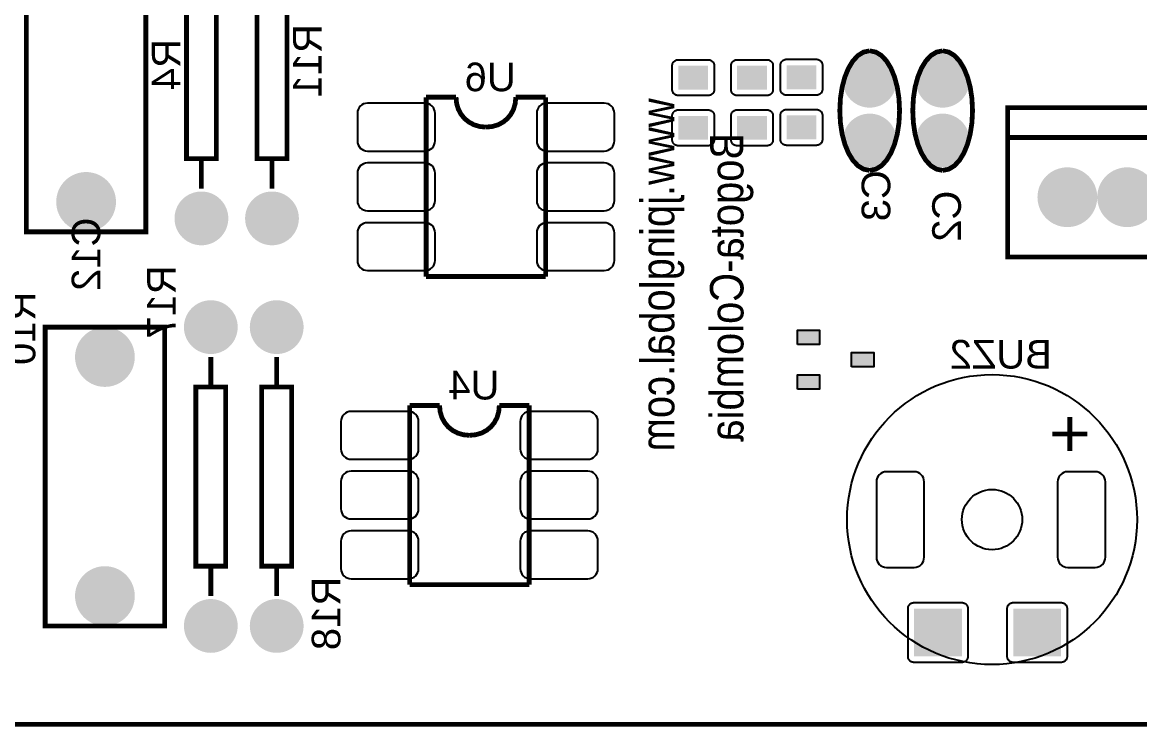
# Model space of a CAD drawing. Header units: inches. Extents: x -2.86 to 2.86, y -1.73 to 1.73.
# Drawn here: x -0.88 to 0.989, y -1.73 to -0.551 of the extents above; entities that cross this region are included whole.
import ezdxf

# ---------------------------------------------------------------- set-up
doc = ezdxf.new("R2010")
doc.units = ezdxf.units.IN
doc.layers.get('0').update_dxf_attribs({"linetype": 'CONTINUOUS'})

# ---------------------------------------------------------------- blocks, each defined once
blk = doc.blocks.new('RPAD')
blk.add_trace([(-0.5, -0.5), (-0.5, 0.5), (0.5, -0.5), (0.5, 0.5)])
blk = doc.blocks.new('EPAD')
at = {"const_width": 0.5}
blk.add_lwpolyline([(-0.25, 0, 1), (0.25, 0, 1)], format="xyb", close=True, dxfattribs=at)

msp = doc.modelspace()

# ---------------------------------------------------------------- linework, layer by layer
at = {"const_width": 0.008}
for points in [[(-2.856299, -1.725984), (2.778189, -1.725984), (2.778189, 1.725984), (-2.856299, 1.725984), (-2.856299, -1.725984)], [(-2.856299, -1.725984), (2.778189, -1.725984), (2.778189, 1.725984), (-2.856299, 1.725984), (-2.856299, -1.725984)], [(-2.856299, -1.725984), (2.778189, -1.725984), (2.778189, 1.725984), (-2.856299, 1.725984), (-2.856299, -1.725984)], [(-0.873622, -0.901969), (-0.673622, -0.901969), (-0.673622, -0.401969), (-0.873622, -0.401969), (-0.873622, -0.901969)], [(-0.873622, -0.901969), (-0.673622, -0.901969), (-0.673622, -0.401969), (-0.873622, -0.401969), (-0.873622, -0.901969)], [(-0.873622, -0.901969), (-0.673622, -0.901969), (-0.673622, -0.401969), (-0.873622, -0.401969), (-0.873622, -0.901969)], [(-0.605709, -0.779528), (-0.555709, -0.779528), (-0.555709, -0.479528), (-0.605709, -0.479528), (-0.605709, -0.779528)], [(-0.605709, -0.779528), (-0.555709, -0.779528), (-0.555709, -0.479528), (-0.605709, -0.479528), (-0.605709, -0.779528)], [(-0.605709, -0.779528), (-0.555709, -0.779528), (-0.555709, -0.479528), (-0.605709, -0.479528), (-0.605709, -0.779528)], [(-0.487598, -0.779528), (-0.437598, -0.779528), (-0.437598, -0.479528), (-0.487598, -0.479528), (-0.487598, -0.779528)], [(-0.487598, -0.779528), (-0.437598, -0.779528), (-0.437598, -0.479528), (-0.487598, -0.479528), (-0.487598, -0.779528)], [(-0.487598, -0.779528), (-0.437598, -0.779528), (-0.437598, -0.479528), (-0.487598, -0.479528), (-0.487598, -0.779528)], [(0.537402, -0.599213), (0.527214, -0.601213), (0.517776, -0.606963), (0.509276, -0.616087), (0.501902, -0.628213), (0.495839, -0.642963), (0.491276, -0.659963), (0.488402, -0.678838), (0.487402, -0.699213)], [(0.537402, -0.599213), (0.527214, -0.601213), (0.517776, -0.606963), (0.509276, -0.616087), (0.501902, -0.628213), (0.495839, -0.642963), (0.491276, -0.659963), (0.488402, -0.678838), (0.487402, -0.699213)], [(0.537402, -0.599213), (0.527214, -0.601213), (0.517776, -0.606963), (0.509276, -0.616087), (0.501902, -0.628213), (0.495839, -0.642963), (0.491276, -0.659963), (0.488402, -0.678838), (0.487402, -0.699213)], [(0.537402, -0.599213), (0.547589, -0.601213), (0.557027, -0.606963), (0.565527, -0.616087), (0.572902, -0.628213), (0.578964, -0.642963), (0.583527, -0.659963), (0.586402, -0.678838), (0.587402, -0.699213)], [(0.537402, -0.599213), (0.547589, -0.601213), (0.557027, -0.606963), (0.565527, -0.616087), (0.572902, -0.628213), (0.578964, -0.642963), (0.583527, -0.659963), (0.586402, -0.678838), (0.587402, -0.699213)], [(0.537402, -0.599213), (0.547589, -0.601213), (0.557027, -0.606963), (0.565527, -0.616087), (0.572902, -0.628213), (0.578964, -0.642963), (0.583527, -0.659963), (0.586402, -0.678838), (0.587402, -0.699213)], [(0.659449, -0.599213), (0.649261, -0.601213), (0.639824, -0.606963), (0.631324, -0.616087), (0.623949, -0.628213), (0.617886, -0.642963), (0.613324, -0.659963), (0.610449, -0.678838), (0.609449, -0.699213)], [(0.659449, -0.599213), (0.649261, -0.601213), (0.639824, -0.606963), (0.631324, -0.616087), (0.623949, -0.628213), (0.617886, -0.642963), (0.613324, -0.659963), (0.610449, -0.678838), (0.609449, -0.699213)], [(0.659449, -0.599213), (0.649261, -0.601213), (0.639824, -0.606963), (0.631324, -0.616087), (0.623949, -0.628213), (0.617886, -0.642963), (0.613324, -0.659963), (0.610449, -0.678838), (0.609449, -0.699213)], [(0.659449, -0.599213), (0.669636, -0.601213), (0.679074, -0.606963), (0.687574, -0.616087), (0.694949, -0.628213), (0.701011, -0.642963), (0.705574, -0.659963), (0.708449, -0.678838), (0.709449, -0.699213)], [(0.659449, -0.599213), (0.669636, -0.601213), (0.679074, -0.606963), (0.687574, -0.616087), (0.694949, -0.628213), (0.701011, -0.642963), (0.705574, -0.659963), (0.708449, -0.678838), (0.709449, -0.699213)], [(0.659449, -0.599213), (0.669636, -0.601213), (0.679074, -0.606963), (0.687574, -0.616087), (0.694949, -0.628213), (0.701011, -0.642963), (0.705574, -0.659963), (0.708449, -0.678838), (0.709449, -0.699213)], [(-0.154724, -0.676772), (-0.204724, -0.676772)], [(-0.204724, -0.676772), (-0.204724, -0.976772)], [(-0.154724, -0.676772), (-0.204724, -0.676772)], [(-0.204724, -0.676772), (-0.204724, -0.976772)], [(-0.154724, -0.676772), (-0.204724, -0.676772)], [(-0.204724, -0.676772), (-0.204724, -0.976772)], [(-0.104724, -0.726772), (-0.114912, -0.725813), (-0.12435, -0.723037), (-0.13285, -0.718598), (-0.140224, -0.712646), (-0.146287, -0.705336), (-0.15085, -0.696819), (-0.153724, -0.687246), (-0.154724, -0.676772)], [(-0.104724, -0.726772), (-0.114912, -0.725813), (-0.12435, -0.723037), (-0.13285, -0.718598), (-0.140224, -0.712646), (-0.146287, -0.705336), (-0.15085, -0.696819), (-0.153724, -0.687246), (-0.154724, -0.676772)], [(-0.104724, -0.726772), (-0.114912, -0.725813), (-0.12435, -0.723037), (-0.13285, -0.718598), (-0.140224, -0.712646), (-0.146287, -0.705336), (-0.15085, -0.696819), (-0.153724, -0.687246), (-0.154724, -0.676772)], [(-0.104724, -0.726772), (-0.09425, -0.725813), (-0.084678, -0.723037), (-0.07616, -0.718598), (-0.06885, -0.712646), (-0.062898, -0.705336), (-0.058459, -0.696819), (-0.055683, -0.687246), (-0.054724, -0.676772)], [(-0.104724, -0.726772), (-0.09425, -0.725813), (-0.084678, -0.723037), (-0.07616, -0.718598), (-0.06885, -0.712646), (-0.062898, -0.705336), (-0.058459, -0.696819), (-0.055683, -0.687246), (-0.054724, -0.676772)], [(-0.104724, -0.726772), (-0.09425, -0.725813), (-0.084678, -0.723037), (-0.07616, -0.718598), (-0.06885, -0.712646), (-0.062898, -0.705336), (-0.058459, -0.696819), (-0.055683, -0.687246), (-0.054724, -0.676772)], [(-0.004724, -0.676772), (-0.054724, -0.676772)], [(-0.004724, -0.676772), (-0.054724, -0.676772)], [(-0.004724, -0.676772), (-0.054724, -0.676772)], [(-0.004724, -0.676772), (-0.004724, -0.976772)], [(-0.004724, -0.676772), (-0.004724, -0.976772)], [(-0.004724, -0.676772), (-0.004724, -0.976772)], [(0.76811, -0.944094), (1.66811, -0.944094), (1.66811, -0.694094), (0.76811, -0.694094), (0.76811, -0.944094)], [(0.76811, -0.944094), (1.66811, -0.944094), (1.66811, -0.694094), (0.76811, -0.694094), (0.76811, -0.944094)], [(0.76811, -0.944094), (1.66811, -0.944094), (1.66811, -0.694094), (0.76811, -0.694094), (0.76811, -0.944094)], [(0.537402, -0.799213), (0.527214, -0.797213), (0.517776, -0.791463), (0.509276, -0.782338), (0.501902, -0.770213), (0.495839, -0.755463), (0.491276, -0.738463), (0.488402, -0.719587), (0.487402, -0.699213)], [(0.537402, -0.799213), (0.527214, -0.797213), (0.517776, -0.791463), (0.509276, -0.782338), (0.501902, -0.770213), (0.495839, -0.755463), (0.491276, -0.738463), (0.488402, -0.719587), (0.487402, -0.699213)], [(0.537402, -0.799213), (0.527214, -0.797213), (0.517776, -0.791463), (0.509276, -0.782338), (0.501902, -0.770213), (0.495839, -0.755463), (0.491276, -0.738463), (0.488402, -0.719587), (0.487402, -0.699213)], [(0.537402, -0.799213), (0.547589, -0.797213), (0.557027, -0.791463), (0.565527, -0.782338), (0.572902, -0.770213), (0.578964, -0.755463), (0.583527, -0.738463), (0.586402, -0.719587), (0.587402, -0.699213)], [(0.537402, -0.799213), (0.547589, -0.797213), (0.557027, -0.791463), (0.565527, -0.782338), (0.572902, -0.770213), (0.578964, -0.755463), (0.583527, -0.738463), (0.586402, -0.719587), (0.587402, -0.699213)], [(0.537402, -0.799213), (0.547589, -0.797213), (0.557027, -0.791463), (0.565527, -0.782338), (0.572902, -0.770213), (0.578964, -0.755463), (0.583527, -0.738463), (0.586402, -0.719587), (0.587402, -0.699213)], [(0.659449, -0.799213), (0.649261, -0.797213), (0.639824, -0.791463), (0.631324, -0.782338), (0.623949, -0.770213), (0.617886, -0.755463), (0.613324, -0.738463), (0.610449, -0.719587), (0.609449, -0.699213)], [(0.659449, -0.799213), (0.649261, -0.797213), (0.639824, -0.791463), (0.631324, -0.782338), (0.623949, -0.770213), (0.617886, -0.755463), (0.613324, -0.738463), (0.610449, -0.719587), (0.609449, -0.699213)], [(0.659449, -0.799213), (0.649261, -0.797213), (0.639824, -0.791463), (0.631324, -0.782338), (0.623949, -0.770213), (0.617886, -0.755463), (0.613324, -0.738463), (0.610449, -0.719587), (0.609449, -0.699213)], [(0.659449, -0.799213), (0.669636, -0.797213), (0.679074, -0.791463), (0.687574, -0.782338), (0.694949, -0.770213), (0.701011, -0.755463), (0.705574, -0.738463), (0.708449, -0.719587), (0.709449, -0.699213)], [(0.659449, -0.799213), (0.669636, -0.797213), (0.679074, -0.791463), (0.687574, -0.782338), (0.694949, -0.770213), (0.701011, -0.755463), (0.705574, -0.738463), (0.708449, -0.719587), (0.709449, -0.699213)], [(0.659449, -0.799213), (0.669636, -0.797213), (0.679074, -0.791463), (0.687574, -0.782338), (0.694949, -0.770213), (0.701011, -0.755463), (0.705574, -0.738463), (0.708449, -0.719587), (0.709449, -0.699213)], [(1.66811, -0.744094), (0.76811, -0.744094)], [(1.66811, -0.744094), (0.76811, -0.744094)], [(1.66811, -0.744094), (0.76811, -0.744094)], [(-0.580709, -0.779528), (-0.580709, -0.829528)], [(-0.580709, -0.779528), (-0.580709, -0.829528)], [(-0.580709, -0.779528), (-0.580709, -0.829528)], [(-0.462598, -0.829528), (-0.462598, -0.779528)], [(-0.462598, -0.829528), (-0.462598, -0.779528)], [(-0.462598, -0.829528), (-0.462598, -0.779528)], [(-0.004724, -0.976772), (-0.204724, -0.976772)], [(-0.004724, -0.976772), (-0.204724, -0.976772)], [(-0.004724, -0.976772), (-0.204724, -0.976772)], [(-0.842126, -1.561469), (-0.642126, -1.561469), (-0.642126, -1.061469), (-0.842126, -1.061469), (-0.842126, -1.561469)], [(-0.842126, -1.561469), (-0.642126, -1.561469), (-0.642126, -1.061469), (-0.842126, -1.061469), (-0.842126, -1.561469)], [(-0.842126, -1.561469), (-0.642126, -1.561469), (-0.642126, -1.061469), (-0.842126, -1.061469), (-0.842126, -1.561469)], [(-0.564961, -1.111469), (-0.564961, -1.161469)], [(-0.564961, -1.111469), (-0.564961, -1.161469)], [(-0.564961, -1.111469), (-0.564961, -1.161469)], [(-0.454724, -1.161469), (-0.454724, -1.111469)], [(-0.454724, -1.161469), (-0.454724, -1.111469)], [(-0.454724, -1.161469), (-0.454724, -1.111469)], [(-0.589961, -1.461469), (-0.539961, -1.461469), (-0.539961, -1.161469), (-0.589961, -1.161469), (-0.589961, -1.461469)], [(-0.589961, -1.461469), (-0.539961, -1.461469), (-0.539961, -1.161469), (-0.589961, -1.161469), (-0.589961, -1.461469)], [(-0.589961, -1.461469), (-0.539961, -1.461469), (-0.539961, -1.161469), (-0.589961, -1.161469), (-0.589961, -1.461469)], [(-0.479724, -1.461469), (-0.429724, -1.461469), (-0.429724, -1.161469), (-0.479724, -1.161469), (-0.479724, -1.461469)], [(-0.479724, -1.461469), (-0.429724, -1.461469), (-0.429724, -1.161469), (-0.479724, -1.161469), (-0.479724, -1.461469)], [(-0.479724, -1.461469), (-0.429724, -1.461469), (-0.429724, -1.161469), (-0.479724, -1.161469), (-0.479724, -1.461469)], [(-0.182283, -1.19252), (-0.232283, -1.19252)], [(-0.232283, -1.19252), (-0.232283, -1.49252)], [(-0.182283, -1.19252), (-0.232283, -1.19252)], [(-0.232283, -1.19252), (-0.232283, -1.49252)], [(-0.182283, -1.19252), (-0.232283, -1.19252)], [(-0.232283, -1.19252), (-0.232283, -1.49252)], [(-0.132283, -1.24252), (-0.142471, -1.241561), (-0.151909, -1.238785), (-0.160409, -1.234346), (-0.167783, -1.228394), (-0.173846, -1.221084), (-0.178409, -1.212567), (-0.181283, -1.202994), (-0.182283, -1.19252)], [(-0.132283, -1.24252), (-0.142471, -1.241561), (-0.151909, -1.238785), (-0.160409, -1.234346), (-0.167783, -1.228394), (-0.173846, -1.221084), (-0.178409, -1.212567), (-0.181283, -1.202994), (-0.182283, -1.19252)], [(-0.132283, -1.24252), (-0.142471, -1.241561), (-0.151909, -1.238785), (-0.160409, -1.234346), (-0.167783, -1.228394), (-0.173846, -1.221084), (-0.178409, -1.212567), (-0.181283, -1.202994), (-0.182283, -1.19252)], [(-0.132283, -1.24252), (-0.121809, -1.241561), (-0.112237, -1.238785), (-0.103719, -1.234346), (-0.096409, -1.228394), (-0.090457, -1.221084), (-0.086018, -1.212567), (-0.083243, -1.202994), (-0.082283, -1.19252)], [(-0.132283, -1.24252), (-0.121809, -1.241561), (-0.112237, -1.238785), (-0.103719, -1.234346), (-0.096409, -1.228394), (-0.090457, -1.221084), (-0.086018, -1.212567), (-0.083243, -1.202994), (-0.082283, -1.19252)], [(-0.132283, -1.24252), (-0.121809, -1.241561), (-0.112237, -1.238785), (-0.103719, -1.234346), (-0.096409, -1.228394), (-0.090457, -1.221084), (-0.086018, -1.212567), (-0.083243, -1.202994), (-0.082283, -1.19252)], [(-0.032283, -1.19252), (-0.082283, -1.19252)], [(-0.032283, -1.19252), (-0.082283, -1.19252)], [(-0.032283, -1.19252), (-0.082283, -1.19252)], [(-0.032283, -1.19252), (-0.032283, -1.49252)], [(-0.032283, -1.19252), (-0.032283, -1.49252)], [(-0.032283, -1.19252), (-0.032283, -1.49252)], [(-0.564961, -1.461469), (-0.564961, -1.511469)], [(-0.564961, -1.461469), (-0.564961, -1.511469)], [(-0.564961, -1.461469), (-0.564961, -1.511469)], [(-0.454724, -1.511469), (-0.454724, -1.461469)], [(-0.454724, -1.511469), (-0.454724, -1.461469)], [(-0.454724, -1.511469), (-0.454724, -1.461469)], [(-0.032283, -1.49252), (-0.232283, -1.49252)], [(-0.032283, -1.49252), (-0.232283, -1.49252)], [(-0.032283, -1.49252), (-0.232283, -1.49252)]]:
    msp.add_lwpolyline(points, dxfattribs=at)
for points in [[(0.207126, -0.663953), (0.207126, -0.623953), (0.207176, -0.622913), (0.207325, -0.621908), (0.207567, -0.620941), (0.207898, -0.620017), (0.208312, -0.619141), (0.208807, -0.618317), (0.209376, -0.617549), (0.210017, -0.616843), (0.210723, -0.616203), (0.21149, -0.615634), (0.212314, -0.615139), (0.213191, -0.614724), (0.214115, -0.614394), (0.215081, -0.614152), (0.216087, -0.614003), (0.217126, -0.613953), (0.267126, -0.613953), (0.268165, -0.614003), (0.26917, -0.614152), (0.270137, -0.614394), (0.271061, -0.614724), (0.271938, -0.615139), (0.272762, -0.615634), (0.273529, -0.616203), (0.274235, -0.616843), (0.274876, -0.617549), (0.275445, -0.618317), (0.27594, -0.619141), (0.276354, -0.620017), (0.276685, -0.620941), (0.276927, -0.621908), (0.277076, -0.622913), (0.277126, -0.623953), (0.277126, -0.663953), (0.277076, -0.664992), (0.276927, -0.665997), (0.276685, -0.666964), (0.276354, -0.667888), (0.27594, -0.668765), (0.275445, -0.669589), (0.274876, -0.670356), (0.274235, -0.671062), (0.273529, -0.671702), (0.272762, -0.672272), (0.271938, -0.672766), (0.271061, -0.673181), (0.270137, -0.673512), (0.26917, -0.673754), (0.268165, -0.673902), (0.267126, -0.673953), (0.217126, -0.673953), (0.216087, -0.673902), (0.215081, -0.673754), (0.214115, -0.673512), (0.213191, -0.673181), (0.212314, -0.672766), (0.21149, -0.672272), (0.210723, -0.671702), (0.210017, -0.671062), (0.209376, -0.670356), (0.208807, -0.669589), (0.208312, -0.668765), (0.207898, -0.667888), (0.207567, -0.666964), (0.207325, -0.665997), (0.207176, -0.664992), (0.207126, -0.663953)], [(0.305551, -0.663953), (0.305551, -0.623953), (0.305602, -0.622913), (0.30575, -0.621908), (0.305992, -0.620941), (0.306323, -0.620017), (0.306737, -0.619141), (0.307232, -0.618317), (0.307802, -0.617549), (0.308442, -0.616843), (0.309148, -0.616203), (0.309915, -0.615634), (0.310739, -0.615139), (0.311616, -0.614724), (0.31254, -0.614394), (0.313507, -0.614152), (0.314512, -0.614003), (0.315551, -0.613953), (0.365551, -0.613953), (0.366591, -0.614003), (0.367596, -0.614152), (0.368563, -0.614394), (0.369487, -0.614724), (0.370363, -0.615139), (0.371187, -0.615634), (0.371954, -0.616203), (0.372661, -0.616843), (0.373301, -0.617549), (0.37387, -0.618317), (0.374365, -0.619141), (0.37478, -0.620017), (0.37511, -0.620941), (0.375352, -0.621908), (0.375501, -0.622913), (0.375551, -0.623953), (0.375551, -0.663953), (0.375501, -0.664992), (0.375352, -0.665997), (0.37511, -0.666964), (0.37478, -0.667888), (0.374365, -0.668765), (0.37387, -0.669589), (0.373301, -0.670356), (0.372661, -0.671062), (0.371954, -0.671702), (0.371187, -0.672272), (0.370363, -0.672766), (0.369487, -0.673181), (0.368563, -0.673512), (0.367596, -0.673754), (0.366591, -0.673902), (0.365551, -0.673953), (0.315551, -0.673953), (0.314512, -0.673902), (0.313507, -0.673754), (0.31254, -0.673512), (0.311616, -0.673181), (0.310739, -0.672766), (0.309915, -0.672272), (0.309148, -0.671702), (0.308442, -0.671062), (0.307802, -0.670356), (0.307232, -0.669589), (0.306737, -0.668765), (0.306323, -0.667888), (0.305992, -0.666964), (0.30575, -0.665997), (0.305602, -0.664992), (0.305551, -0.663953)], [(0.458228, -0.623307), (0.458228, -0.663307), (0.458178, -0.664346), (0.45803, -0.665352), (0.457787, -0.666319), (0.457457, -0.667243), (0.457042, -0.668119), (0.456547, -0.668943), (0.455978, -0.669711), (0.455338, -0.670417), (0.454631, -0.671057), (0.453864, -0.671626), (0.45304, -0.67212), (0.452164, -0.672535), (0.45124, -0.672866), (0.450273, -0.673108), (0.449268, -0.673257), (0.448228, -0.673307), (0.398228, -0.673307), (0.397189, -0.673257), (0.396184, -0.673108), (0.395217, -0.672866), (0.394293, -0.672535), (0.393417, -0.67212), (0.392593, -0.671626), (0.391825, -0.671057), (0.391119, -0.670417), (0.390479, -0.669711), (0.389909, -0.668943), (0.389415, -0.668119), (0.389, -0.667243), (0.388669, -0.666319), (0.388427, -0.665352), (0.388279, -0.664346), (0.388228, -0.663307), (0.388228, -0.623307), (0.388279, -0.622268), (0.388427, -0.621263), (0.388669, -0.620296), (0.389, -0.619372), (0.389415, -0.618495), (0.389909, -0.617671), (0.390479, -0.616904), (0.391119, -0.616198), (0.391825, -0.615557), (0.392593, -0.614988), (0.393417, -0.614494), (0.394293, -0.614079), (0.395217, -0.613748), (0.396184, -0.613506), (0.397189, -0.613357), (0.398228, -0.613307), (0.448228, -0.613307), (0.449268, -0.613357), (0.450273, -0.613506), (0.45124, -0.613748), (0.452164, -0.614079), (0.45304, -0.614494), (0.453864, -0.614988), (0.454631, -0.615557), (0.455338, -0.616198), (0.455978, -0.616904), (0.456547, -0.617671), (0.457042, -0.618495), (0.457457, -0.619372), (0.457787, -0.620296), (0.45803, -0.621263), (0.458178, -0.622268), (0.458228, -0.623307)], [(-0.319724, -0.703772), (-0.319724, -0.749772), (-0.319386, -0.753248), (-0.318413, -0.756462), (-0.316867, -0.759353), (-0.31481, -0.761857), (-0.312306, -0.763914), (-0.309415, -0.76546), (-0.3062, -0.766433), (-0.302724, -0.766772), (-0.206724, -0.766772), (-0.203248, -0.766433), (-0.200034, -0.76546), (-0.197143, -0.763914), (-0.194639, -0.761857), (-0.192582, -0.759353), (-0.191036, -0.756462), (-0.190063, -0.753248), (-0.189724, -0.749772), (-0.189724, -0.703772), (-0.190063, -0.700296), (-0.191036, -0.697081), (-0.192582, -0.694191), (-0.194639, -0.691686), (-0.197143, -0.689629), (-0.200034, -0.688083), (-0.203248, -0.68711), (-0.206724, -0.686772), (-0.302724, -0.686772), (-0.3062, -0.68711), (-0.309415, -0.688083), (-0.312306, -0.689629), (-0.31481, -0.691686), (-0.316867, -0.694191), (-0.318413, -0.697081), (-0.319386, -0.700296), (-0.319724, -0.703772)], [(-0.019724, -0.703772), (-0.019724, -0.749772), (-0.019386, -0.753248), (-0.018413, -0.756462), (-0.016867, -0.759353), (-0.01481, -0.761857), (-0.012306, -0.763914), (-0.009415, -0.76546), (-0.0062, -0.766433), (-0.002724, -0.766772), (0.093276, -0.766772), (0.096752, -0.766433), (0.099966, -0.76546), (0.102857, -0.763914), (0.105361, -0.761857), (0.107418, -0.759353), (0.108964, -0.756462), (0.109937, -0.753248), (0.110276, -0.749772), (0.110276, -0.703772), (0.109937, -0.700296), (0.108964, -0.697081), (0.107418, -0.694191), (0.105361, -0.691686), (0.102857, -0.689629), (0.099966, -0.688083), (0.096752, -0.68711), (0.093276, -0.686772), (-0.002724, -0.686772), (-0.0062, -0.68711), (-0.009415, -0.688083), (-0.012306, -0.689629), (-0.01481, -0.691686), (-0.016867, -0.694191), (-0.018413, -0.697081), (-0.019386, -0.700296), (-0.019724, -0.703772)], [(0.207126, -0.747953), (0.207126, -0.707953), (0.207176, -0.706913), (0.207325, -0.705908), (0.207567, -0.704941), (0.207898, -0.704017), (0.208312, -0.703141), (0.208807, -0.702317), (0.209376, -0.701549), (0.210017, -0.700843), (0.210723, -0.700203), (0.21149, -0.699634), (0.212314, -0.699139), (0.213191, -0.698724), (0.214115, -0.698394), (0.215081, -0.698152), (0.216087, -0.698003), (0.217126, -0.697953), (0.267126, -0.697953), (0.268165, -0.698003), (0.26917, -0.698152), (0.270137, -0.698394), (0.271061, -0.698724), (0.271938, -0.699139), (0.272762, -0.699634), (0.273529, -0.700203), (0.274235, -0.700843), (0.274876, -0.701549), (0.275445, -0.702317), (0.27594, -0.703141), (0.276354, -0.704017), (0.276685, -0.704941), (0.276927, -0.705908), (0.277076, -0.706913), (0.277126, -0.707953), (0.277126, -0.747953), (0.277076, -0.748992), (0.276927, -0.749997), (0.276685, -0.750964), (0.276354, -0.751888), (0.27594, -0.752765), (0.275445, -0.753589), (0.274876, -0.754356), (0.274235, -0.755062), (0.273529, -0.755702), (0.272762, -0.756272), (0.271938, -0.756766), (0.271061, -0.757181), (0.270137, -0.757512), (0.26917, -0.757754), (0.268165, -0.757902), (0.267126, -0.757953), (0.217126, -0.757953), (0.216087, -0.757902), (0.215081, -0.757754), (0.214115, -0.757512), (0.213191, -0.757181), (0.212314, -0.756766), (0.21149, -0.756272), (0.210723, -0.755702), (0.210017, -0.755062), (0.209376, -0.754356), (0.208807, -0.753589), (0.208312, -0.752765), (0.207898, -0.751888), (0.207567, -0.750964), (0.207325, -0.749997), (0.207176, -0.748992), (0.207126, -0.747953)], [(0.305551, -0.747953), (0.305551, -0.707953), (0.305602, -0.706913), (0.30575, -0.705908), (0.305992, -0.704941), (0.306323, -0.704017), (0.306737, -0.703141), (0.307232, -0.702317), (0.307802, -0.701549), (0.308442, -0.700843), (0.309148, -0.700203), (0.309915, -0.699634), (0.310739, -0.699139), (0.311616, -0.698724), (0.31254, -0.698394), (0.313507, -0.698152), (0.314512, -0.698003), (0.315551, -0.697953), (0.365551, -0.697953), (0.366591, -0.698003), (0.367596, -0.698152), (0.368563, -0.698394), (0.369487, -0.698724), (0.370363, -0.699139), (0.371187, -0.699634), (0.371954, -0.700203), (0.372661, -0.700843), (0.373301, -0.701549), (0.37387, -0.702317), (0.374365, -0.703141), (0.37478, -0.704017), (0.37511, -0.704941), (0.375352, -0.705908), (0.375501, -0.706913), (0.375551, -0.707953), (0.375551, -0.747953), (0.375501, -0.748992), (0.375352, -0.749997), (0.37511, -0.750964), (0.37478, -0.751888), (0.374365, -0.752765), (0.37387, -0.753589), (0.373301, -0.754356), (0.372661, -0.755062), (0.371954, -0.755702), (0.371187, -0.756272), (0.370363, -0.756766), (0.369487, -0.757181), (0.368563, -0.757512), (0.367596, -0.757754), (0.366591, -0.757902), (0.365551, -0.757953), (0.315551, -0.757953), (0.314512, -0.757902), (0.313507, -0.757754), (0.31254, -0.757512), (0.311616, -0.757181), (0.310739, -0.756766), (0.309915, -0.756272), (0.309148, -0.755702), (0.308442, -0.755062), (0.307802, -0.754356), (0.307232, -0.753589), (0.306737, -0.752765), (0.306323, -0.751888), (0.305992, -0.750964), (0.30575, -0.749997), (0.305602, -0.748992), (0.305551, -0.747953)], [(0.458228, -0.707307), (0.458228, -0.747307), (0.458178, -0.748346), (0.45803, -0.749352), (0.457787, -0.750319), (0.457457, -0.751243), (0.457042, -0.752119), (0.456547, -0.752943), (0.455978, -0.753711), (0.455338, -0.754417), (0.454631, -0.755057), (0.453864, -0.755626), (0.45304, -0.75612), (0.452164, -0.756535), (0.45124, -0.756866), (0.450273, -0.757108), (0.449268, -0.757257), (0.448228, -0.757307), (0.398228, -0.757307), (0.397189, -0.757257), (0.396184, -0.757108), (0.395217, -0.756866), (0.394293, -0.756535), (0.393417, -0.75612), (0.392593, -0.755626), (0.391825, -0.755057), (0.391119, -0.754417), (0.390479, -0.753711), (0.389909, -0.752943), (0.389415, -0.752119), (0.389, -0.751243), (0.388669, -0.750319), (0.388427, -0.749352), (0.388279, -0.748346), (0.388228, -0.747307), (0.388228, -0.707307), (0.388279, -0.706268), (0.388427, -0.705263), (0.388669, -0.704296), (0.389, -0.703372), (0.389415, -0.702495), (0.389909, -0.701671), (0.390479, -0.700904), (0.391119, -0.700198), (0.391825, -0.699557), (0.392593, -0.698988), (0.393417, -0.698494), (0.394293, -0.698079), (0.395217, -0.697748), (0.396184, -0.697506), (0.397189, -0.697357), (0.398228, -0.697307), (0.448228, -0.697307), (0.449268, -0.697357), (0.450273, -0.697506), (0.45124, -0.697748), (0.452164, -0.698079), (0.45304, -0.698494), (0.453864, -0.698988), (0.454631, -0.699557), (0.455338, -0.700198), (0.455978, -0.700904), (0.456547, -0.701671), (0.457042, -0.702495), (0.457457, -0.703372), (0.457787, -0.704296), (0.45803, -0.705263), (0.458178, -0.706268), (0.458228, -0.707307)], [(-0.319724, -0.803772), (-0.319724, -0.849772), (-0.319386, -0.853248), (-0.318413, -0.856462), (-0.316867, -0.859353), (-0.31481, -0.861857), (-0.312306, -0.863914), (-0.309415, -0.86546), (-0.3062, -0.866433), (-0.302724, -0.866772), (-0.206724, -0.866772), (-0.203248, -0.866433), (-0.200034, -0.86546), (-0.197143, -0.863914), (-0.194639, -0.861857), (-0.192582, -0.859353), (-0.191036, -0.856462), (-0.190063, -0.853248), (-0.189724, -0.849772), (-0.189724, -0.803772), (-0.190063, -0.800296), (-0.191036, -0.797081), (-0.192582, -0.794191), (-0.194639, -0.791686), (-0.197143, -0.789629), (-0.200034, -0.788083), (-0.203248, -0.78711), (-0.206724, -0.786772), (-0.302724, -0.786772), (-0.3062, -0.78711), (-0.309415, -0.788083), (-0.312306, -0.789629), (-0.31481, -0.791686), (-0.316867, -0.794191), (-0.318413, -0.797081), (-0.319386, -0.800296), (-0.319724, -0.803772)], [(-0.019724, -0.803772), (-0.019724, -0.849772), (-0.019386, -0.853248), (-0.018413, -0.856462), (-0.016867, -0.859353), (-0.01481, -0.861857), (-0.012306, -0.863914), (-0.009415, -0.86546), (-0.0062, -0.866433), (-0.002724, -0.866772), (0.093276, -0.866772), (0.096752, -0.866433), (0.099966, -0.86546), (0.102857, -0.863914), (0.105361, -0.861857), (0.107418, -0.859353), (0.108964, -0.856462), (0.109937, -0.853248), (0.110276, -0.849772), (0.110276, -0.803772), (0.109937, -0.800296), (0.108964, -0.797081), (0.107418, -0.794191), (0.105361, -0.791686), (0.102857, -0.789629), (0.099966, -0.788083), (0.096752, -0.78711), (0.093276, -0.786772), (-0.002724, -0.786772), (-0.0062, -0.78711), (-0.009415, -0.788083), (-0.012306, -0.789629), (-0.01481, -0.791686), (-0.016867, -0.794191), (-0.018413, -0.797081), (-0.019386, -0.800296), (-0.019724, -0.803772)], [(-0.319724, -0.903772), (-0.319724, -0.949772), (-0.319386, -0.953248), (-0.318413, -0.956462), (-0.316867, -0.959353), (-0.31481, -0.961857), (-0.312306, -0.963914), (-0.309415, -0.96546), (-0.3062, -0.966433), (-0.302724, -0.966772), (-0.206724, -0.966772), (-0.203248, -0.966433), (-0.200034, -0.96546), (-0.197143, -0.963914), (-0.194639, -0.961857), (-0.192582, -0.959353), (-0.191036, -0.956462), (-0.190063, -0.953248), (-0.189724, -0.949772), (-0.189724, -0.903772), (-0.190063, -0.900296), (-0.191036, -0.897081), (-0.192582, -0.894191), (-0.194639, -0.891686), (-0.197143, -0.889629), (-0.200034, -0.888083), (-0.203248, -0.88711), (-0.206724, -0.886772), (-0.302724, -0.886772), (-0.3062, -0.88711), (-0.309415, -0.888083), (-0.312306, -0.889629), (-0.31481, -0.891686), (-0.316867, -0.894191), (-0.318413, -0.897081), (-0.319386, -0.900296), (-0.319724, -0.903772)], [(-0.019724, -0.903772), (-0.019724, -0.949772), (-0.019386, -0.953248), (-0.018413, -0.956462), (-0.016867, -0.959353), (-0.01481, -0.961857), (-0.012306, -0.963914), (-0.009415, -0.96546), (-0.0062, -0.966433), (-0.002724, -0.966772), (0.093276, -0.966772), (0.096752, -0.966433), (0.099966, -0.96546), (0.102857, -0.963914), (0.105361, -0.961857), (0.107418, -0.959353), (0.108964, -0.956462), (0.109937, -0.953248), (0.110276, -0.949772), (0.110276, -0.903772), (0.109937, -0.900296), (0.108964, -0.897081), (0.107418, -0.894191), (0.105361, -0.891686), (0.102857, -0.889629), (0.099966, -0.888083), (0.096752, -0.88711), (0.093276, -0.886772), (-0.002724, -0.886772), (-0.0062, -0.88711), (-0.009415, -0.888083), (-0.012306, -0.889629), (-0.01481, -0.891686), (-0.016867, -0.894191), (-0.018413, -0.897081), (-0.019386, -0.900296), (-0.019724, -0.903772)], [(0.416539, -1.090346), (0.416539, -1.066346), (0.453539, -1.066346), (0.453539, -1.090346), (0.416539, -1.090346)], [(0.507091, -1.127748), (0.507091, -1.103748), (0.544091, -1.103748), (0.544091, -1.127748), (0.507091, -1.127748)], [(0.416539, -1.16515), (0.416539, -1.14115), (0.453539, -1.14115), (0.453539, -1.16515), (0.416539, -1.16515)], [(-0.347283, -1.21952), (-0.347283, -1.26552), (-0.346945, -1.268996), (-0.345972, -1.27221), (-0.344426, -1.275101), (-0.342369, -1.277606), (-0.339865, -1.279662), (-0.336974, -1.281208), (-0.333759, -1.282181), (-0.330283, -1.28252), (-0.234283, -1.28252), (-0.230807, -1.282181), (-0.227593, -1.281208), (-0.224702, -1.279662), (-0.222198, -1.277606), (-0.220141, -1.275101), (-0.218595, -1.27221), (-0.217622, -1.268996), (-0.217283, -1.26552), (-0.217283, -1.21952), (-0.217622, -1.216044), (-0.218595, -1.21283), (-0.220141, -1.209939), (-0.222198, -1.207434), (-0.224702, -1.205377), (-0.227593, -1.203831), (-0.230807, -1.202858), (-0.234283, -1.20252), (-0.330283, -1.20252), (-0.333759, -1.202858), (-0.336974, -1.203831), (-0.339865, -1.205377), (-0.342369, -1.207434), (-0.344426, -1.209939), (-0.345972, -1.21283), (-0.346945, -1.216044), (-0.347283, -1.21952)], [(-0.047283, -1.21952), (-0.047283, -1.26552), (-0.046945, -1.268996), (-0.045972, -1.27221), (-0.044426, -1.275101), (-0.042369, -1.277606), (-0.039865, -1.279662), (-0.036974, -1.281208), (-0.033759, -1.282181), (-0.030283, -1.28252), (0.065717, -1.28252), (0.069193, -1.282181), (0.072407, -1.281208), (0.075298, -1.279662), (0.077802, -1.277606), (0.079859, -1.275101), (0.081405, -1.27221), (0.082378, -1.268996), (0.082717, -1.26552), (0.082717, -1.21952), (0.082378, -1.216044), (0.081405, -1.21283), (0.079859, -1.209939), (0.077802, -1.207434), (0.075298, -1.205377), (0.072407, -1.203831), (0.069193, -1.202858), (0.065717, -1.20252), (-0.030283, -1.20252), (-0.033759, -1.202858), (-0.036974, -1.203831), (-0.039865, -1.205377), (-0.042369, -1.207434), (-0.044426, -1.209939), (-0.045972, -1.21283), (-0.046945, -1.216044), (-0.047283, -1.21952)], [(-0.347283, -1.31952), (-0.347283, -1.36552), (-0.346945, -1.368996), (-0.345972, -1.37221), (-0.344426, -1.375101), (-0.342369, -1.377606), (-0.339865, -1.379662), (-0.336974, -1.381208), (-0.333759, -1.382181), (-0.330283, -1.38252), (-0.234283, -1.38252), (-0.230807, -1.382181), (-0.227593, -1.381208), (-0.224702, -1.379662), (-0.222198, -1.377606), (-0.220141, -1.375101), (-0.218595, -1.37221), (-0.217622, -1.368996), (-0.217283, -1.36552), (-0.217283, -1.31952), (-0.217622, -1.316044), (-0.218595, -1.31283), (-0.220141, -1.309939), (-0.222198, -1.307434), (-0.224702, -1.305377), (-0.227593, -1.303831), (-0.230807, -1.302858), (-0.234283, -1.30252), (-0.330283, -1.30252), (-0.333759, -1.302858), (-0.336974, -1.303831), (-0.339865, -1.305377), (-0.342369, -1.307434), (-0.344426, -1.309939), (-0.345972, -1.31283), (-0.346945, -1.316044), (-0.347283, -1.31952)], [(-0.047283, -1.31952), (-0.047283, -1.36552), (-0.046945, -1.368996), (-0.045972, -1.37221), (-0.044426, -1.375101), (-0.042369, -1.377606), (-0.039865, -1.379662), (-0.036974, -1.381208), (-0.033759, -1.382181), (-0.030283, -1.38252), (0.065717, -1.38252), (0.069193, -1.382181), (0.072407, -1.381208), (0.075298, -1.379662), (0.077802, -1.377606), (0.079859, -1.375101), (0.081405, -1.37221), (0.082378, -1.368996), (0.082717, -1.36552), (0.082717, -1.31952), (0.082378, -1.316044), (0.081405, -1.31283), (0.079859, -1.309939), (0.077802, -1.307434), (0.075298, -1.305377), (0.072407, -1.303831), (0.069193, -1.302858), (0.065717, -1.30252), (-0.030283, -1.30252), (-0.033759, -1.302858), (-0.036974, -1.303831), (-0.039865, -1.305377), (-0.042369, -1.307434), (-0.044426, -1.309939), (-0.045972, -1.31283), (-0.046945, -1.316044), (-0.047283, -1.31952)], [(0.611583, -1.303465), (0.565583, -1.303465), (0.562107, -1.303803), (0.558893, -1.304776), (0.556002, -1.306322), (0.553497, -1.308379), (0.55144, -1.310883), (0.549894, -1.313774), (0.548921, -1.316989), (0.548583, -1.320465), (0.548583, -1.446465), (0.548921, -1.449941), (0.549894, -1.453155), (0.55144, -1.456046), (0.553497, -1.45855), (0.556002, -1.460607), (0.558893, -1.462153), (0.562107, -1.463126), (0.565583, -1.463465), (0.611583, -1.463465), (0.615059, -1.463126), (0.618273, -1.462153), (0.621164, -1.460607), (0.623669, -1.45855), (0.625725, -1.456046), (0.627271, -1.453155), (0.628244, -1.449941), (0.628583, -1.446465), (0.628583, -1.320465), (0.628244, -1.316989), (0.627271, -1.313774), (0.625725, -1.310883), (0.623669, -1.308379), (0.621164, -1.306322), (0.618273, -1.304776), (0.615059, -1.303803), (0.611583, -1.303465)], [(0.914732, -1.303465), (0.868732, -1.303465), (0.865256, -1.303803), (0.862042, -1.304776), (0.859151, -1.306322), (0.856646, -1.308379), (0.85459, -1.310883), (0.853044, -1.313774), (0.85207, -1.316989), (0.851732, -1.320465), (0.851732, -1.446465), (0.85207, -1.449941), (0.853044, -1.453155), (0.85459, -1.456046), (0.856646, -1.45855), (0.859151, -1.460607), (0.862042, -1.462153), (0.865256, -1.463126), (0.868732, -1.463465), (0.914732, -1.463465), (0.918208, -1.463126), (0.921422, -1.462153), (0.924313, -1.460607), (0.926818, -1.45855), (0.928875, -1.456046), (0.930421, -1.453155), (0.931394, -1.449941), (0.931732, -1.446465), (0.931732, -1.320465), (0.931394, -1.316989), (0.930421, -1.313774), (0.928875, -1.310883), (0.926818, -1.308379), (0.924313, -1.306322), (0.921422, -1.304776), (0.918208, -1.303803), (0.914732, -1.303465)], [(-0.347283, -1.41952), (-0.347283, -1.46552), (-0.346945, -1.468996), (-0.345972, -1.47221), (-0.344426, -1.475101), (-0.342369, -1.477606), (-0.339865, -1.479662), (-0.336974, -1.481208), (-0.333759, -1.482181), (-0.330283, -1.48252), (-0.234283, -1.48252), (-0.230807, -1.482181), (-0.227593, -1.481208), (-0.224702, -1.479662), (-0.222198, -1.477606), (-0.220141, -1.475101), (-0.218595, -1.47221), (-0.217622, -1.468996), (-0.217283, -1.46552), (-0.217283, -1.41952), (-0.217622, -1.416044), (-0.218595, -1.41283), (-0.220141, -1.409939), (-0.222198, -1.407434), (-0.224702, -1.405377), (-0.227593, -1.403831), (-0.230807, -1.402858), (-0.234283, -1.40252), (-0.330283, -1.40252), (-0.333759, -1.402858), (-0.336974, -1.403831), (-0.339865, -1.405377), (-0.342369, -1.407434), (-0.344426, -1.409939), (-0.345972, -1.41283), (-0.346945, -1.416044), (-0.347283, -1.41952)], [(-0.047283, -1.41952), (-0.047283, -1.46552), (-0.046945, -1.468996), (-0.045972, -1.47221), (-0.044426, -1.475101), (-0.042369, -1.477606), (-0.039865, -1.479662), (-0.036974, -1.481208), (-0.033759, -1.482181), (-0.030283, -1.48252), (0.065717, -1.48252), (0.069193, -1.482181), (0.072407, -1.481208), (0.075298, -1.479662), (0.077802, -1.477606), (0.079859, -1.475101), (0.081405, -1.47221), (0.082378, -1.468996), (0.082717, -1.46552), (0.082717, -1.41952), (0.082378, -1.416044), (0.081405, -1.41283), (0.079859, -1.409939), (0.077802, -1.407434), (0.075298, -1.405377), (0.072407, -1.403831), (0.069193, -1.402858), (0.065717, -1.40252), (-0.030283, -1.40252), (-0.033759, -1.402858), (-0.036974, -1.403831), (-0.039865, -1.405377), (-0.042369, -1.407434), (-0.044426, -1.409939), (-0.045972, -1.41283), (-0.046945, -1.416044), (-0.047283, -1.41952)], [(0.611575, -1.522441), (0.691575, -1.522441), (0.692614, -1.522491), (0.693619, -1.52264), (0.694586, -1.522882), (0.69551, -1.523213), (0.696387, -1.523627), (0.697211, -1.524122), (0.697978, -1.524691), (0.698684, -1.525331), (0.699324, -1.526038), (0.699894, -1.526805), (0.700388, -1.527629), (0.700803, -1.528506), (0.701134, -1.52943), (0.701376, -1.530396), (0.701524, -1.531402), (0.701575, -1.532441), (0.701575, -1.612441), (0.701524, -1.61348), (0.701376, -1.614485), (0.701134, -1.615452), (0.700803, -1.616376), (0.700388, -1.617253), (0.699894, -1.618077), (0.699324, -1.618844), (0.698684, -1.61955), (0.697978, -1.620191), (0.697211, -1.62076), (0.696387, -1.621255), (0.69551, -1.621669), (0.694586, -1.622), (0.693619, -1.622242), (0.692614, -1.622391), (0.691575, -1.622441), (0.611575, -1.622441), (0.610535, -1.622391), (0.60953, -1.622242), (0.608563, -1.622), (0.607639, -1.621669), (0.606763, -1.621255), (0.605939, -1.62076), (0.605171, -1.620191), (0.604465, -1.61955), (0.603825, -1.618844), (0.603256, -1.618077), (0.602761, -1.617253), (0.602346, -1.616376), (0.602016, -1.615452), (0.601774, -1.614485), (0.601625, -1.61348), (0.601575, -1.612441), (0.601575, -1.532441), (0.601625, -1.531402), (0.601774, -1.530396), (0.602016, -1.52943), (0.602346, -1.528506), (0.602761, -1.527629), (0.603256, -1.526805), (0.603825, -1.526038), (0.604465, -1.525331), (0.605171, -1.524691), (0.605939, -1.524122), (0.606763, -1.523627), (0.607639, -1.523213), (0.608563, -1.522882), (0.60953, -1.52264), (0.610535, -1.522491), (0.611575, -1.522441)], [(0.777575, -1.522441), (0.857575, -1.522441), (0.858614, -1.522491), (0.859619, -1.52264), (0.860586, -1.522882), (0.86151, -1.523213), (0.862387, -1.523627), (0.863211, -1.524122), (0.863978, -1.524691), (0.864684, -1.525331), (0.865324, -1.526038), (0.865894, -1.526805), (0.866388, -1.527629), (0.866803, -1.528506), (0.867134, -1.52943), (0.867376, -1.530396), (0.867524, -1.531402), (0.867575, -1.532441), (0.867575, -1.612441), (0.867524, -1.61348), (0.867376, -1.614485), (0.867134, -1.615452), (0.866803, -1.616376), (0.866388, -1.617253), (0.865894, -1.618077), (0.865324, -1.618844), (0.864684, -1.61955), (0.863978, -1.620191), (0.863211, -1.62076), (0.862387, -1.621255), (0.86151, -1.621669), (0.860586, -1.622), (0.859619, -1.622242), (0.858614, -1.622391), (0.857575, -1.622441), (0.777575, -1.622441), (0.776535, -1.622391), (0.77553, -1.622242), (0.774563, -1.622), (0.773639, -1.621669), (0.772763, -1.621255), (0.771939, -1.62076), (0.771171, -1.620191), (0.770465, -1.61955), (0.769825, -1.618844), (0.769256, -1.618077), (0.768761, -1.617253), (0.768346, -1.616376), (0.768016, -1.615452), (0.767774, -1.614485), (0.767625, -1.61348), (0.767575, -1.612441), (0.767575, -1.532441), (0.767625, -1.531402), (0.767774, -1.530396), (0.768016, -1.52943), (0.768346, -1.528506), (0.768761, -1.527629), (0.769256, -1.526805), (0.769825, -1.526038), (0.770465, -1.525331), (0.771171, -1.524691), (0.771939, -1.524122), (0.772763, -1.523627), (0.773639, -1.523213), (0.774563, -1.522882), (0.77553, -1.52264), (0.776535, -1.522491), (0.777575, -1.522441)]]:
    msp.add_lwpolyline(points, close=True)
for radius in [0.242565, 0.242565, 0.242565, 0.050418, 0.050418, 0.050418]:
    msp.add_circle((0.742126, -1.383465), radius)

# ---------------------------------------------------------------- block references
for name, p, xscale, yscale in [('EPAD', (0.537402, -0.649213), 0.09, 0.09), ('EPAD', (0.659449, -0.649213), 0.09, 0.09), ('EPAD', (0.537402, -0.749213), 0.09, 0.09), ('EPAD', (0.659449, -0.749213), 0.09, 0.09), ('EPAD', (-0.773622, -0.851969), 0.1, 0.1), ('EPAD', (0.86811, -0.844094), 0.1, 0.1), ('EPAD', (0.96811, -0.844094), 0.1, 0.1), ('EPAD', (-0.580709, -0.879528), 0.09, 0.09), ('EPAD', (-0.462598, -0.879528), 0.09, 0.09), ('EPAD', (-0.564961, -1.061469), 0.09, 0.09), ('EPAD', (-0.454724, -1.061469), 0.09, 0.09), ('EPAD', (-0.742126, -1.111469), 0.1, 0.1), ('EPAD', (-0.742126, -1.511469), 0.1, 0.1), ('EPAD', (-0.564961, -1.561469), 0.09, 0.09), ('EPAD', (-0.454724, -1.561469), 0.09, 0.09), ('RPAD', (0.651575, -1.572441), 0.08, 0.08), ('RPAD', (0.817575, -1.572441), 0.08, 0.08)]:
    msp.add_blockref(name, p, dxfattribs=dict(xscale=xscale, yscale=yscale))
for p, xscale, yscale, rotation in [((0.242126, -0.643953), 0.04, 0.05, 90), ((0.340551, -0.643953), 0.04, 0.05, 90), ((0.423228, -0.643307), 0.04, 0.05, -90), ((0.242126, -0.727953), 0.04, 0.05, 90), ((0.340551, -0.727953), 0.04, 0.05, 90), ((0.423228, -0.727307), 0.04, 0.05, -90), ((0.435039, -1.078346), 0.024, 0.037, 90), ((0.525591, -1.115748), 0.024, 0.037, 90), ((0.435039, -1.15315), 0.024, 0.037, 90)]:
    msp.add_blockref('RPAD', p, dxfattribs=dict(xscale=xscale, yscale=yscale, rotation=rotation))

# ---------------------------------------------------------------- texts
at = {"text_generation_flag": 2}
for s, height, width, p in [('R11', 0.048, 1.041667, (-0.379598, -0.554528)), ('R11', 0.048, 1.041667, (-0.379598, -0.554528)), ('R11', 0.048, 1.041667, (-0.379598, -0.554528)), ('R4', 0.048, 1.041667, (-0.615709, -0.579528)), ('R4', 0.048, 1.041667, (-0.615709, -0.579528)), ('R4', 0.048, 1.041667, (-0.615709, -0.579528)), ('www.jpinglobal.com', 0.056, 0.892857, (0.210604, -0.678565)), ('www.jpinglobal.com', 0.056, 0.892857, (0.210604, -0.678565)), ('www.jpinglobal.com', 0.056, 0.892857, (0.210604, -0.678565)), ('Bogota-Colombia', 0.056, 0.892857, (0.326203, -0.736455)), ('Bogota-Colombia', 0.056, 0.892857, (0.326203, -0.736455)), ('Bogota-Colombia', 0.056, 0.892857, (0.326203, -0.736455)), ('C3', 0.048, 1.041667, (0.57189, -0.798819)), ('C3', 0.048, 1.041667, (0.57189, -0.798819)), ('C3', 0.048, 1.041667, (0.57189, -0.798819)), ('C2', 0.048, 1.041667, (0.69, -0.833071)), ('C2', 0.048, 1.041667, (0.69, -0.833071)), ('C2', 0.048, 1.041667, (0.69, -0.833071)), ('C12', 0.048, 1.041667, (-0.749764, -0.878201)), ('C12', 0.048, 1.041667, (-0.749764, -0.878201)), ('C12', 0.048, 1.041667, (-0.749764, -0.878201)), ('R17', 0.048, 1.041667, (-0.623583, -0.958122)), ('R17', 0.048, 1.041667, (-0.623583, -0.958122)), ('R17', 0.048, 1.041667, (-0.623583, -0.958122)), ('R10', 0.048, 1.041667, (-0.858535, -1.002165)), ('R10', 0.048, 1.041667, (-0.858535, -1.002165)), ('R10', 0.048, 1.041667, (-0.858535, -1.002165)), ('R18', 0.048, 1.041667, (-0.348102, -1.479382)), ('R18', 0.048, 1.041667, (-0.348102, -1.479382)), ('R18', 0.048, 1.041667, (-0.348102, -1.479382))]:
    msp.add_text(s, height=height, rotation=90, dxfattribs=dict(at, width=width)).set_placement(p)
for s, height, width, p in [('U6', 0.048, 1.041667, (-0.054724, -0.666772)), ('U6', 0.048, 1.041667, (-0.054724, -0.666772)), ('U6', 0.048, 1.041667, (-0.054724, -0.666772)), ('BUZ2', 0.048, 1.041667, (0.842126, -1.130899)), ('BUZ2', 0.048, 1.041667, (0.842126, -1.130899)), ('BUZ2', 0.048, 1.041667, (0.842126, -1.130899)), ('U4', 0.048, 1.041667, (-0.082283, -1.18252)), ('U4', 0.048, 1.041667, (-0.082283, -1.18252)), ('U4', 0.048, 1.041667, (-0.082283, -1.18252)), ('+', 0.08, 1.125, (0.90748, -1.278976)), ('+', 0.08, 1.125, (0.90748, -1.278976)), ('+', 0.08, 1.125, (0.90748, -1.278976))]:
    msp.add_text(s, height=height, dxfattribs=dict(at, width=width)).set_placement(p)

doc.saveas('drawing.dxf')
